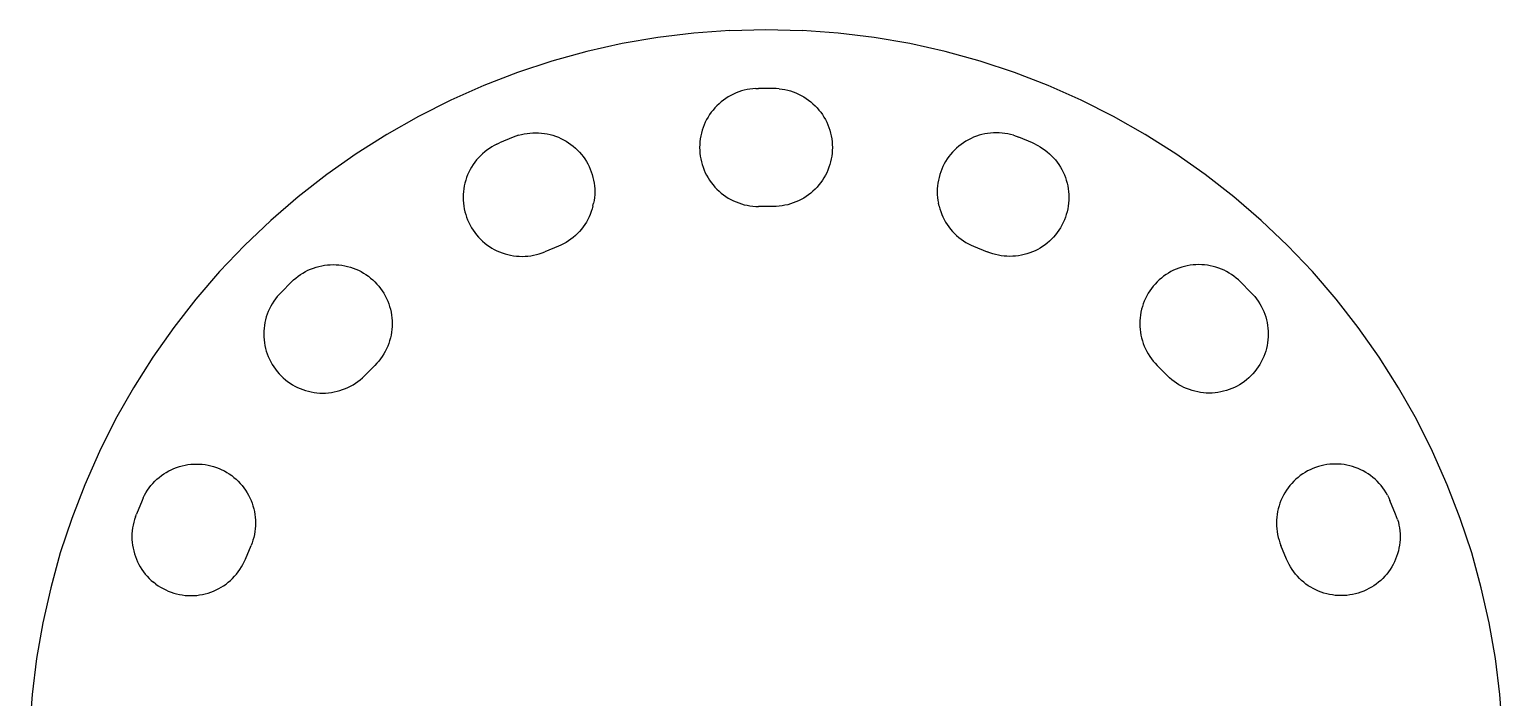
# Model space of a CAD drawing. Header units: millimetres. Extents: x 88 to 292, y 44 to 145.
# Drawn here: x 87.8 to 187.7, y 98.6 to 143.9 of the extents above; entities that cross this region are included whole.
import ezdxf

# ---------------------------------------------------------------- set-up
doc = ezdxf.new("R2010")
doc.units = ezdxf.units.MM
doc.header["$MEASUREMENT"] = 0
doc.layers.get('0').update_dxf_attribs({"linetype": 'CONTINUOUS'})

msp = doc.modelspace()

# ---------------------------------------------------------------- linework, layer by layer
at = {"color": 1}
for p, q in [((135.296, 143.802), (137.749, 143.862)), ((137.749, 143.862), (140.203, 143.802)), ((127.995, 142.902), (125.6, 142.364)), ((130.413, 143.321), (127.995, 142.902)), ((132.848, 143.621), (130.413, 143.321)), ((135.296, 143.802), (132.848, 143.621)), ((142.65, 143.621), (140.203, 143.802)), ((145.086, 143.321), (142.65, 143.621)), ((147.504, 142.902), (145.086, 143.321)), ((149.898, 142.364), (147.504, 142.902)), ((125.6, 142.364), (123.235, 141.709)), ((152.264, 141.709), (149.898, 142.364)), ((120.905, 140.939), (118.615, 140.056)), ((123.235, 141.709), (120.905, 140.939)), ((154.594, 140.939), (152.264, 141.709)), ((156.883, 140.056), (154.594, 140.939)), ((118.615, 140.056), (116.372, 139.062)), ((136.857, 139.843), (136.662, 139.819)), ((137.053, 139.857), (136.857, 139.843)), ((137.053, 139.857), (137.249, 139.862)), ((138.249, 139.862), (137.249, 139.862)), ((138.446, 139.857), (138.249, 139.862)), ((138.641, 139.843), (138.446, 139.857)), ((138.641, 139.843), (138.836, 139.819)), ((159.127, 139.062), (156.883, 140.056)), ((116.372, 139.062), (114.179, 137.958)), ((134.712, 138.954), (134.563, 138.826)), ((134.866, 139.075), (134.712, 138.954)), ((135.027, 139.188), (134.866, 139.075)), ((135.193, 139.293), (135.027, 139.188)), ((135.364, 139.39), (135.193, 139.293)), ((135.539, 139.478), (135.364, 139.39)), ((135.718, 139.558), (135.539, 139.478)), ((135.902, 139.628), (135.718, 139.558)), ((136.088, 139.69), (135.902, 139.628)), ((136.277, 139.742), (136.088, 139.69)), ((136.469, 139.785), (136.277, 139.742)), ((136.662, 139.819), (136.469, 139.785)), ((138.836, 139.819), (139.03, 139.785)), ((139.03, 139.785), (139.221, 139.742)), ((139.221, 139.742), (139.41, 139.69)), ((139.41, 139.69), (139.597, 139.628)), ((139.597, 139.628), (139.78, 139.558)), ((139.78, 139.558), (139.96, 139.478)), ((139.96, 139.478), (140.135, 139.39)), ((140.135, 139.39), (140.306, 139.293)), ((140.306, 139.293), (140.472, 139.188)), ((140.472, 139.188), (140.632, 139.075)), ((140.632, 139.075), (140.787, 138.954)), ((140.787, 138.954), (140.936, 138.826)), ((161.319, 137.958), (159.127, 139.062)), ((114.179, 137.958), (112.044, 136.749)), ((133.818, 137.919), (133.722, 137.748)), ((133.923, 138.085), (133.818, 137.919)), ((134.036, 138.245), (133.923, 138.085)), ((134.157, 138.4), (134.036, 138.245)), ((134.285, 138.548), (134.157, 138.4)), ((134.421, 138.691), (134.285, 138.548)), ((134.563, 138.826), (134.421, 138.691)), ((140.936, 138.826), (141.078, 138.691)), ((141.078, 138.691), (141.213, 138.548)), ((141.213, 138.548), (141.341, 138.4)), ((141.341, 138.4), (141.462, 138.245)), ((141.462, 138.245), (141.575, 138.085)), ((141.575, 138.085), (141.68, 137.919)), ((141.68, 137.919), (141.777, 137.748)), ((163.454, 136.749), (161.319, 137.958)), ((121.552, 136.813), (121.746, 136.837)), ((121.746, 136.837), (121.942, 136.852)), ((121.942, 136.852), (122.139, 136.857)), ((122.139, 136.857), (122.335, 136.852)), ((122.335, 136.852), (122.531, 136.837)), ((122.531, 136.837), (122.725, 136.813)), ((133.421, 137.023), (133.369, 136.834)), ((133.483, 137.21), (133.421, 137.023)), ((133.554, 137.393), (133.483, 137.21)), ((133.633, 137.572), (133.554, 137.393)), ((133.722, 137.748), (133.633, 137.572)), ((141.777, 137.748), (141.865, 137.572)), ((141.865, 137.572), (141.945, 137.393)), ((141.945, 137.393), (142.015, 137.21)), ((142.015, 137.21), (142.077, 137.023)), ((142.077, 137.023), (142.129, 136.834)), ((152.968, 136.837), (152.773, 136.813)), ((153.164, 136.852), (152.968, 136.837)), ((153.36, 136.857), (153.164, 136.852)), ((153.556, 136.852), (153.36, 136.857)), ((153.752, 136.837), (153.556, 136.852)), ((153.947, 136.813), (153.752, 136.837)), ((112.044, 136.749), (109.971, 135.436)), ((119.158, 135.905), (118.992, 135.8)), ((119.329, 136.002), (119.158, 135.905)), ((119.504, 136.09), (119.329, 136.002)), ((119.504, 136.09), (119.684, 136.169)), ((120.608, 136.552), (119.684, 136.169)), ((120.791, 136.623), (120.608, 136.552)), ((120.977, 136.684), (120.791, 136.623)), ((120.977, 136.684), (121.167, 136.737)), ((121.167, 136.737), (121.358, 136.78)), ((121.358, 136.78), (121.552, 136.813)), ((122.725, 136.813), (122.919, 136.78)), ((122.919, 136.78), (123.11, 136.737)), ((123.11, 136.737), (123.3, 136.684)), ((123.3, 136.684), (123.486, 136.623)), ((123.486, 136.623), (123.669, 136.552)), ((123.669, 136.552), (123.849, 136.472)), ((123.849, 136.472), (124.024, 136.384)), ((124.024, 136.384), (124.195, 136.287)), ((124.195, 136.287), (124.361, 136.182)), ((124.361, 136.182), (124.521, 136.069)), ((124.521, 136.069), (124.676, 135.949)), ((124.676, 135.949), (124.825, 135.82)), ((133.254, 136.059), (133.249, 135.862)), ((133.249, 135.862), (133.254, 135.666)), ((133.269, 136.254), (133.254, 136.059)), ((133.293, 136.449), (133.269, 136.254)), ((133.326, 136.643), (133.293, 136.449)), ((133.369, 136.834), (133.326, 136.643)), ((142.129, 136.834), (142.172, 136.643)), ((142.172, 136.643), (142.206, 136.449)), ((142.206, 136.449), (142.23, 136.254)), ((142.23, 136.254), (142.245, 136.059)), ((142.245, 136.059), (142.249, 135.862)), ((142.249, 135.862), (142.245, 135.666)), ((150.822, 135.949), (150.674, 135.82)), ((150.977, 136.069), (150.822, 135.949)), ((151.138, 136.182), (150.977, 136.069)), ((151.304, 136.287), (151.138, 136.182)), ((151.474, 136.384), (151.304, 136.287)), ((151.65, 136.472), (151.474, 136.384)), ((151.829, 136.552), (151.65, 136.472)), ((152.012, 136.623), (151.829, 136.552)), ((152.199, 136.684), (152.012, 136.623)), ((152.388, 136.737), (152.199, 136.684)), ((152.58, 136.78), (152.388, 136.737)), ((152.773, 136.813), (152.58, 136.78)), ((154.14, 136.78), (153.947, 136.813)), ((154.332, 136.737), (154.14, 136.78)), ((154.521, 136.684), (154.332, 136.737)), ((154.521, 136.684), (154.708, 136.623)), ((154.708, 136.623), (154.891, 136.552)), ((155.815, 136.169), (154.891, 136.552)), ((155.994, 136.09), (155.815, 136.169)), ((155.994, 136.09), (156.17, 136.002)), ((156.17, 136.002), (156.34, 135.905)), ((156.34, 135.905), (156.506, 135.8)), ((165.528, 135.436), (163.454, 136.749)), ((109.971, 135.436), (107.964, 134.023)), ((118.002, 134.857), (117.889, 134.696)), ((118.123, 135.011), (118.002, 134.857)), ((118.251, 135.16), (118.123, 135.011)), ((118.386, 135.302), (118.251, 135.16)), ((118.528, 135.438), (118.386, 135.302)), ((118.677, 135.566), (118.528, 135.438)), ((118.832, 135.687), (118.677, 135.566)), ((118.992, 135.8), (118.832, 135.687)), ((124.825, 135.82), (124.967, 135.685)), ((124.967, 135.685), (125.102, 135.543)), ((125.102, 135.543), (125.231, 135.394)), ((125.231, 135.394), (125.351, 135.239)), ((125.351, 135.239), (125.464, 135.079)), ((125.464, 135.079), (125.569, 134.913)), ((125.569, 134.913), (125.666, 134.742)), ((133.254, 135.666), (133.269, 135.47)), ((133.269, 135.47), (133.293, 135.275)), ((133.293, 135.275), (133.326, 135.082)), ((133.326, 135.082), (133.369, 134.89)), ((133.369, 134.89), (133.421, 134.701)), ((142.129, 134.89), (142.077, 134.701)), ((142.172, 135.082), (142.129, 134.89)), ((142.206, 135.275), (142.172, 135.082)), ((142.23, 135.47), (142.206, 135.275)), ((142.245, 135.666), (142.23, 135.47)), ((149.929, 134.913), (149.832, 134.742)), ((150.034, 135.079), (149.929, 134.913)), ((150.147, 135.239), (150.034, 135.079)), ((150.268, 135.394), (150.147, 135.239)), ((150.396, 135.543), (150.268, 135.394)), ((150.532, 135.685), (150.396, 135.543)), ((150.674, 135.82), (150.532, 135.685)), ((156.506, 135.8), (156.667, 135.687)), ((156.667, 135.687), (156.821, 135.566)), ((156.821, 135.566), (156.97, 135.438)), ((156.97, 135.438), (157.112, 135.302)), ((157.112, 135.302), (157.248, 135.16)), ((157.248, 135.16), (157.376, 135.011)), ((157.376, 135.011), (157.497, 134.857)), ((157.497, 134.857), (157.61, 134.696)), ((167.534, 134.023), (165.528, 135.436)), ((107.964, 134.023), (106.03, 132.513)), ((117.519, 134.005), (117.448, 133.821)), ((117.599, 134.184), (117.519, 134.005)), ((117.687, 134.359), (117.599, 134.184)), ((117.784, 134.53), (117.687, 134.359)), ((117.889, 134.696), (117.784, 134.53)), ((125.666, 134.742), (125.754, 134.567)), ((125.754, 134.567), (125.834, 134.387)), ((125.834, 134.387), (125.905, 134.204)), ((125.905, 134.204), (125.966, 134.018)), ((125.966, 134.018), (126.019, 133.828)), ((133.421, 134.701), (133.483, 134.515)), ((133.483, 134.515), (133.554, 134.332)), ((133.554, 134.332), (133.633, 134.152)), ((133.633, 134.152), (133.722, 133.977)), ((133.722, 133.977), (133.818, 133.806)), ((141.777, 133.977), (141.68, 133.806)), ((141.865, 134.152), (141.777, 133.977)), ((141.945, 134.332), (141.865, 134.152)), ((142.015, 134.515), (141.945, 134.332)), ((142.077, 134.701), (142.015, 134.515)), ((149.532, 134.018), (149.48, 133.828)), ((149.594, 134.204), (149.532, 134.018)), ((149.664, 134.387), (149.594, 134.204)), ((149.744, 134.567), (149.664, 134.387)), ((149.832, 134.742), (149.744, 134.567)), ((157.61, 134.696), (157.715, 134.53)), ((157.715, 134.53), (157.812, 134.359)), ((157.812, 134.359), (157.9, 134.184)), ((157.9, 134.184), (157.979, 134.005)), ((157.979, 134.005), (158.05, 133.821)), ((169.469, 132.513), (167.534, 134.023)), ((117.234, 132.866), (117.219, 132.67)), ((117.258, 133.061), (117.234, 132.866)), ((117.291, 133.254), (117.258, 133.061)), ((117.334, 133.446), (117.291, 133.254)), ((117.387, 133.635), (117.334, 133.446)), ((117.448, 133.821), (117.387, 133.635)), ((126.019, 133.828), (126.062, 133.637)), ((126.062, 133.637), (126.095, 133.443)), ((126.095, 133.443), (126.119, 133.249)), ((126.119, 133.249), (126.134, 133.053)), ((126.134, 133.053), (126.139, 132.857)), ((126.139, 132.857), (126.134, 132.66)), ((133.818, 133.806), (133.923, 133.64)), ((133.923, 133.64), (134.036, 133.479)), ((134.036, 133.479), (134.157, 133.325)), ((134.157, 133.325), (134.285, 133.176)), ((134.285, 133.176), (134.421, 133.034)), ((134.421, 133.034), (134.563, 132.898)), ((134.563, 132.898), (134.712, 132.77)), ((140.936, 132.898), (140.787, 132.77)), ((141.078, 133.034), (140.936, 132.898)), ((141.213, 133.176), (141.078, 133.034)), ((141.341, 133.325), (141.213, 133.176)), ((141.462, 133.479), (141.341, 133.325)), ((141.575, 133.64), (141.462, 133.479)), ((141.68, 133.806), (141.575, 133.64)), ((149.365, 133.053), (149.36, 132.857)), ((149.36, 132.857), (149.365, 132.66)), ((149.379, 133.249), (149.365, 133.053)), ((149.403, 133.443), (149.379, 133.249)), ((149.437, 133.637), (149.403, 133.443)), ((149.48, 133.828), (149.437, 133.637)), ((158.05, 133.821), (158.112, 133.635)), ((158.112, 133.635), (158.164, 133.446)), ((158.164, 133.446), (158.207, 133.254)), ((158.207, 133.254), (158.241, 133.061)), ((158.241, 133.061), (158.265, 132.866)), ((158.265, 132.866), (158.279, 132.67)), ((106.03, 132.513), (104.171, 130.91)), ((117.219, 132.67), (117.215, 132.474)), ((117.215, 132.474), (117.219, 132.278)), ((117.219, 132.278), (117.234, 132.082)), ((117.234, 132.082), (117.258, 131.887)), ((117.258, 131.887), (117.291, 131.693)), ((126.019, 131.885), (125.966, 131.695)), ((126.019, 131.885), (126.062, 132.076)), ((126.095, 132.27), (126.062, 132.076)), ((126.119, 132.464), (126.095, 132.27)), ((126.134, 132.66), (126.119, 132.464)), ((134.712, 132.77), (134.866, 132.649)), ((134.866, 132.649), (135.027, 132.536)), ((135.027, 132.536), (135.193, 132.431)), ((135.193, 132.431), (135.364, 132.335)), ((135.364, 132.335), (135.539, 132.246)), ((135.539, 132.246), (135.718, 132.167)), ((135.718, 132.167), (135.902, 132.096)), ((135.902, 132.096), (136.088, 132.035)), ((136.088, 132.035), (136.277, 131.982)), ((136.277, 131.982), (136.469, 131.939)), ((136.469, 131.939), (136.662, 131.906)), ((136.662, 131.906), (136.857, 131.881)), ((136.857, 131.881), (137.053, 131.867)), ((137.053, 131.867), (137.249, 131.862)), ((138.249, 131.862), (137.249, 131.862)), ((138.446, 131.867), (138.249, 131.862)), ((138.641, 131.881), (138.446, 131.867)), ((138.836, 131.906), (138.641, 131.881)), ((139.03, 131.939), (138.836, 131.906)), ((139.221, 131.982), (139.03, 131.939)), ((139.41, 132.035), (139.221, 131.982)), ((139.597, 132.096), (139.41, 132.035)), ((139.78, 132.167), (139.597, 132.096)), ((139.96, 132.246), (139.78, 132.167)), ((140.135, 132.335), (139.96, 132.246)), ((140.306, 132.431), (140.135, 132.335)), ((140.472, 132.536), (140.306, 132.431)), ((140.632, 132.649), (140.472, 132.536)), ((140.787, 132.77), (140.632, 132.649)), ((149.365, 132.66), (149.379, 132.464)), ((149.379, 132.464), (149.403, 132.27)), ((149.403, 132.27), (149.437, 132.076)), ((149.48, 131.885), (149.437, 132.076)), ((149.48, 131.885), (149.532, 131.695)), ((158.241, 131.887), (158.207, 131.693)), ((158.265, 132.082), (158.241, 131.887)), ((158.279, 132.278), (158.265, 132.082)), ((158.279, 132.67), (158.284, 132.474)), ((158.284, 132.474), (158.279, 132.278)), ((171.327, 130.91), (169.469, 132.513)), ((104.171, 130.91), (102.394, 129.218)), ((117.291, 131.693), (117.334, 131.502)), ((117.334, 131.502), (117.387, 131.313)), ((117.387, 131.313), (117.448, 131.126)), ((117.448, 131.126), (117.519, 130.943)), ((117.519, 130.943), (117.599, 130.764)), ((125.666, 130.971), (125.569, 130.8)), ((125.754, 131.146), (125.666, 130.971)), ((125.834, 131.326), (125.754, 131.146)), ((125.905, 131.509), (125.834, 131.326)), ((125.966, 131.695), (125.905, 131.509)), ((149.532, 131.695), (149.594, 131.509)), ((149.594, 131.509), (149.664, 131.326)), ((149.664, 131.326), (149.744, 131.146)), ((149.744, 131.146), (149.832, 130.971)), ((149.832, 130.971), (149.929, 130.8)), ((157.979, 130.943), (157.9, 130.764)), ((158.05, 131.126), (157.979, 130.943)), ((158.112, 131.313), (158.05, 131.126)), ((158.164, 131.502), (158.112, 131.313)), ((158.207, 131.693), (158.164, 131.502)), ((173.105, 129.218), (171.327, 130.91)), ((117.599, 130.764), (117.687, 130.588)), ((117.687, 130.588), (117.784, 130.417)), ((117.784, 130.417), (117.889, 130.252)), ((117.889, 130.252), (118.002, 130.091)), ((118.002, 130.091), (118.123, 129.936)), ((118.123, 129.936), (118.251, 129.788)), ((124.825, 129.893), (124.676, 129.764)), ((124.967, 130.028), (124.825, 129.893)), ((125.102, 130.17), (124.967, 130.028)), ((125.231, 130.319), (125.102, 130.17)), ((125.351, 130.474), (125.231, 130.319)), ((125.464, 130.634), (125.351, 130.474)), ((125.569, 130.8), (125.464, 130.634)), ((149.929, 130.8), (150.034, 130.634)), ((150.034, 130.634), (150.147, 130.474)), ((150.147, 130.474), (150.268, 130.319)), ((150.268, 130.319), (150.396, 130.17)), ((150.396, 130.17), (150.532, 130.028)), ((150.532, 130.028), (150.674, 129.893)), ((150.674, 129.893), (150.822, 129.764)), ((157.376, 129.936), (157.248, 129.788)), ((157.497, 130.091), (157.376, 129.936)), ((157.61, 130.252), (157.497, 130.091)), ((157.715, 130.417), (157.61, 130.252)), ((157.812, 130.588), (157.715, 130.417)), ((157.9, 130.764), (157.812, 130.588)), ((102.394, 129.218), (100.702, 127.44)), ((118.251, 129.788), (118.386, 129.645)), ((118.386, 129.645), (118.528, 129.51)), ((118.528, 129.51), (118.677, 129.382)), ((118.677, 129.382), (118.832, 129.261)), ((118.832, 129.261), (118.992, 129.148)), ((118.992, 129.148), (119.158, 129.043)), ((119.158, 129.043), (119.329, 128.946)), ((119.329, 128.946), (119.504, 128.858)), ((119.504, 128.858), (119.684, 128.778)), ((123.669, 129.161), (122.745, 128.778)), ((123.849, 129.241), (123.669, 129.161)), ((124.024, 129.329), (123.849, 129.241)), ((124.195, 129.426), (124.024, 129.329)), ((124.361, 129.531), (124.195, 129.426)), ((124.521, 129.644), (124.361, 129.531)), ((124.676, 129.764), (124.521, 129.644)), ((150.822, 129.764), (150.977, 129.644)), ((150.977, 129.644), (151.138, 129.531)), ((151.138, 129.531), (151.304, 129.426)), ((151.304, 129.426), (151.474, 129.329)), ((151.474, 129.329), (151.65, 129.241)), ((151.65, 129.241), (151.829, 129.161)), ((151.829, 129.161), (152.753, 128.778)), ((155.994, 128.858), (155.815, 128.778)), ((156.17, 128.946), (155.994, 128.858)), ((156.34, 129.043), (156.17, 128.946)), ((156.506, 129.148), (156.34, 129.043)), ((156.667, 129.261), (156.506, 129.148)), ((156.821, 129.382), (156.667, 129.261)), ((156.97, 129.51), (156.821, 129.382)), ((157.112, 129.645), (156.97, 129.51)), ((157.248, 129.788), (157.112, 129.645)), ((174.797, 127.44), (173.105, 129.218)), ((107.624, 127.837), (107.817, 127.871)), ((107.817, 127.871), (108.012, 127.895)), ((108.012, 127.895), (108.208, 127.909)), ((108.208, 127.909), (108.404, 127.914)), ((108.404, 127.914), (108.601, 127.909)), ((108.601, 127.909), (108.796, 127.895)), ((108.796, 127.895), (108.991, 127.871)), ((108.991, 127.871), (109.185, 127.837)), ((119.684, 128.778), (119.867, 128.708)), ((119.867, 128.708), (120.053, 128.646)), ((120.053, 128.646), (120.243, 128.594)), ((120.243, 128.594), (120.434, 128.551)), ((120.434, 128.551), (120.628, 128.517)), ((120.628, 128.517), (120.823, 128.493)), ((120.823, 128.493), (121.018, 128.479)), ((121.018, 128.479), (121.215, 128.474)), ((121.215, 128.474), (121.411, 128.479)), ((121.411, 128.479), (121.607, 128.493)), ((121.607, 128.493), (121.802, 128.517)), ((121.802, 128.517), (121.995, 128.551)), ((121.995, 128.551), (122.187, 128.594)), ((122.187, 128.594), (122.376, 128.646)), ((122.376, 128.646), (122.562, 128.708)), ((122.562, 128.708), (122.745, 128.778)), ((152.936, 128.708), (152.753, 128.778)), ((153.123, 128.646), (152.936, 128.708)), ((153.312, 128.594), (153.123, 128.646)), ((153.504, 128.551), (153.312, 128.594)), ((153.697, 128.517), (153.504, 128.551)), ((153.892, 128.493), (153.697, 128.517)), ((154.088, 128.479), (153.892, 128.493)), ((154.284, 128.474), (154.088, 128.479)), ((154.48, 128.479), (154.284, 128.474)), ((154.676, 128.493), (154.48, 128.479)), ((154.871, 128.517), (154.676, 128.493)), ((155.064, 128.551), (154.871, 128.517)), ((155.256, 128.594), (155.064, 128.551)), ((155.445, 128.646), (155.256, 128.594)), ((155.632, 128.708), (155.445, 128.646)), ((155.815, 128.778), (155.632, 128.708)), ((166.507, 127.871), (166.314, 127.837)), ((166.702, 127.895), (166.507, 127.871)), ((166.898, 127.909), (166.702, 127.895)), ((167.094, 127.914), (166.898, 127.909)), ((167.29, 127.909), (167.094, 127.914)), ((167.486, 127.895), (167.29, 127.909)), ((167.681, 127.871), (167.486, 127.895)), ((167.875, 127.837), (167.681, 127.871)), ((100.702, 127.44), (99.099, 125.582)), ((105.718, 126.878), (105.576, 126.743)), ((105.718, 126.878), (105.867, 127.006)), ((105.867, 127.006), (106.022, 127.127)), ((106.022, 127.127), (106.182, 127.24)), ((106.182, 127.24), (106.348, 127.345)), ((106.348, 127.345), (106.519, 127.442)), ((106.519, 127.442), (106.694, 127.53)), ((106.694, 127.53), (106.874, 127.61)), ((106.874, 127.61), (107.057, 127.68)), ((107.057, 127.68), (107.243, 127.742)), ((107.243, 127.742), (107.432, 127.794)), ((107.432, 127.794), (107.624, 127.837)), ((109.185, 127.837), (109.376, 127.794)), ((109.376, 127.794), (109.566, 127.742)), ((109.566, 127.742), (109.752, 127.68)), ((109.752, 127.68), (109.935, 127.61)), ((109.935, 127.61), (110.115, 127.53)), ((110.115, 127.53), (110.29, 127.442)), ((110.29, 127.442), (110.461, 127.345)), ((110.461, 127.345), (110.627, 127.24)), ((110.627, 127.24), (110.787, 127.127)), ((110.787, 127.127), (110.942, 127.006)), ((110.942, 127.006), (111.091, 126.878)), ((111.091, 126.878), (111.233, 126.743)), ((164.408, 126.878), (164.266, 126.743)), ((164.557, 127.006), (164.408, 126.878)), ((164.711, 127.127), (164.557, 127.006)), ((164.872, 127.24), (164.711, 127.127)), ((165.038, 127.345), (164.872, 127.24)), ((165.209, 127.442), (165.038, 127.345)), ((165.384, 127.53), (165.209, 127.442)), ((165.563, 127.61), (165.384, 127.53)), ((165.747, 127.68), (165.563, 127.61)), ((165.933, 127.742), (165.747, 127.68)), ((166.122, 127.794), (165.933, 127.742)), ((166.314, 127.837), (166.122, 127.794)), ((168.066, 127.794), (167.875, 127.837)), ((168.255, 127.742), (168.066, 127.794)), ((168.442, 127.68), (168.255, 127.742)), ((168.625, 127.61), (168.442, 127.68)), ((168.804, 127.53), (168.625, 127.61)), ((168.98, 127.442), (168.804, 127.53)), ((169.151, 127.345), (168.98, 127.442)), ((169.316, 127.24), (169.151, 127.345)), ((169.477, 127.127), (169.316, 127.24)), ((169.632, 127.006), (169.477, 127.127)), ((169.78, 126.878), (169.632, 127.006)), ((169.78, 126.878), (169.923, 126.743)), ((176.4, 125.582), (174.797, 127.44)), ((104.733, 125.893), (104.605, 125.745)), ((104.733, 125.893), (104.869, 126.036)), ((105.576, 126.743), (104.869, 126.036)), ((111.233, 126.743), (111.368, 126.601)), ((111.368, 126.601), (111.496, 126.452)), ((111.496, 126.452), (111.617, 126.297)), ((111.617, 126.297), (111.73, 126.137)), ((111.73, 126.137), (111.835, 125.971)), ((111.835, 125.971), (111.932, 125.8)), ((163.663, 125.971), (163.566, 125.8)), ((163.768, 126.137), (163.663, 125.971)), ((163.881, 126.297), (163.768, 126.137)), ((164.002, 126.452), (163.881, 126.297)), ((164.13, 126.601), (164.002, 126.452)), ((164.266, 126.743), (164.13, 126.601)), ((170.63, 126.036), (169.923, 126.743)), ((170.765, 125.893), (170.63, 126.036)), ((170.893, 125.745), (170.765, 125.893)), ((99.099, 125.582), (97.589, 123.647)), ((104.081, 124.917), (104.002, 124.738)), ((104.17, 125.093), (104.081, 124.917)), ((104.266, 125.264), (104.17, 125.093)), ((104.371, 125.429), (104.266, 125.264)), ((104.484, 125.59), (104.371, 125.429)), ((104.605, 125.745), (104.484, 125.59)), ((111.932, 125.8), (112.02, 125.625)), ((112.02, 125.625), (112.1, 125.445)), ((112.1, 125.445), (112.171, 125.262)), ((112.171, 125.262), (112.232, 125.075)), ((112.232, 125.075), (112.284, 124.886)), ((112.284, 124.886), (112.328, 124.695)), ((163.214, 124.886), (163.171, 124.695)), ((163.266, 125.075), (163.214, 124.886)), ((163.328, 125.262), (163.266, 125.075)), ((163.399, 125.445), (163.328, 125.262)), ((163.478, 125.625), (163.399, 125.445)), ((163.566, 125.8), (163.478, 125.625)), ((170.893, 125.745), (171.014, 125.59)), ((171.014, 125.59), (171.127, 125.429)), ((171.127, 125.429), (171.232, 125.264)), ((171.232, 125.264), (171.329, 125.093)), ((171.329, 125.093), (171.417, 124.917)), ((171.417, 124.917), (171.497, 124.738)), ((177.91, 123.647), (176.4, 125.582)), ((103.774, 123.988), (103.74, 123.794)), ((103.817, 124.179), (103.774, 123.988)), ((103.869, 124.368), (103.817, 124.179)), ((103.931, 124.555), (103.869, 124.368)), ((104.002, 124.738), (103.931, 124.555)), ((112.328, 124.695), (112.361, 124.501)), ((112.361, 124.501), (112.385, 124.306)), ((112.385, 124.306), (112.4, 124.111)), ((112.4, 124.111), (112.404, 123.914)), ((112.404, 123.914), (112.4, 123.718)), ((163.099, 124.111), (163.094, 123.914)), ((163.094, 123.914), (163.099, 123.718)), ((163.113, 124.306), (163.099, 124.111)), ((163.137, 124.501), (163.113, 124.306)), ((163.171, 124.695), (163.137, 124.501)), ((171.497, 124.738), (171.567, 124.555)), ((171.567, 124.555), (171.629, 124.368)), ((171.629, 124.368), (171.681, 124.179)), ((171.681, 124.179), (171.724, 123.988)), ((171.724, 123.988), (171.758, 123.794)), ((97.589, 123.647), (96.176, 121.641)), ((103.702, 123.403), (103.697, 123.207)), ((103.697, 123.207), (103.702, 123.011)), ((103.716, 123.599), (103.702, 123.403)), ((103.702, 123.011), (103.716, 122.815)), ((103.74, 123.794), (103.716, 123.599)), ((112.284, 122.942), (112.232, 122.753)), ((112.328, 123.134), (112.284, 122.942)), ((112.361, 123.327), (112.328, 123.134)), ((112.385, 123.522), (112.361, 123.327)), ((112.4, 123.718), (112.385, 123.522)), ((163.099, 123.718), (163.113, 123.522)), ((163.113, 123.522), (163.137, 123.327)), ((163.137, 123.327), (163.171, 123.134)), ((163.171, 123.134), (163.214, 122.942)), ((163.214, 122.942), (163.266, 122.753)), ((171.758, 123.794), (171.782, 123.599)), ((171.782, 123.599), (171.797, 123.403)), ((171.797, 123.011), (171.782, 122.815)), ((171.797, 123.403), (171.801, 123.207)), ((171.801, 123.207), (171.797, 123.011)), ((179.323, 121.641), (177.91, 123.647)), ((103.716, 122.815), (103.74, 122.62)), ((103.74, 122.62), (103.774, 122.427)), ((103.774, 122.427), (103.817, 122.235)), ((103.817, 122.235), (103.869, 122.046)), ((103.869, 122.046), (103.931, 121.86)), ((103.931, 121.86), (104.002, 121.676)), ((111.835, 121.858), (111.73, 121.692)), ((111.932, 122.029), (111.835, 121.858)), ((112.02, 122.204), (111.932, 122.029)), ((112.1, 122.384), (112.02, 122.204)), ((112.171, 122.567), (112.1, 122.384)), ((112.232, 122.753), (112.171, 122.567)), ((163.266, 122.753), (163.328, 122.567)), ((163.328, 122.567), (163.399, 122.384)), ((163.399, 122.384), (163.478, 122.204)), ((163.478, 122.204), (163.566, 122.029)), ((163.566, 122.029), (163.663, 121.858)), ((163.663, 121.858), (163.768, 121.692)), ((171.567, 121.86), (171.497, 121.676)), ((171.629, 122.046), (171.567, 121.86)), ((171.681, 122.235), (171.629, 122.046)), ((171.724, 122.427), (171.681, 122.235)), ((171.758, 122.62), (171.724, 122.427)), ((171.782, 122.815), (171.758, 122.62)), ((96.176, 121.641), (94.863, 119.567)), ((104.002, 121.676), (104.081, 121.497)), ((104.081, 121.497), (104.17, 121.322)), ((104.17, 121.322), (104.266, 121.151)), ((104.266, 121.151), (104.371, 120.985)), ((104.371, 120.985), (104.484, 120.824)), ((111.233, 121.086), (110.526, 120.379)), ((111.368, 121.228), (111.233, 121.086)), ((111.496, 121.377), (111.368, 121.228)), ((111.617, 121.531), (111.496, 121.377)), ((111.73, 121.692), (111.617, 121.531)), ((163.768, 121.692), (163.881, 121.531)), ((163.881, 121.531), (164.002, 121.377)), ((164.002, 121.377), (164.13, 121.228)), ((164.13, 121.228), (164.266, 121.086)), ((164.973, 120.379), (164.266, 121.086)), ((171.127, 120.985), (171.014, 120.824)), ((171.232, 121.151), (171.127, 120.985)), ((171.329, 121.322), (171.232, 121.151)), ((171.417, 121.497), (171.329, 121.322)), ((171.497, 121.676), (171.417, 121.497)), ((180.636, 119.567), (179.323, 121.641)), ((104.484, 120.824), (104.605, 120.67)), ((104.605, 120.67), (104.733, 120.521)), ((104.733, 120.521), (104.869, 120.379)), ((104.869, 120.379), (105.011, 120.243)), ((105.011, 120.243), (105.16, 120.115)), ((105.16, 120.115), (105.314, 119.994)), ((105.314, 119.994), (105.475, 119.881)), ((105.475, 119.881), (105.641, 119.776)), ((109.754, 119.776), (109.919, 119.881)), ((109.919, 119.881), (110.08, 119.994)), ((110.08, 119.994), (110.235, 120.115)), ((110.235, 120.115), (110.383, 120.243)), ((110.383, 120.243), (110.526, 120.379)), ((165.115, 120.243), (164.973, 120.379)), ((165.264, 120.115), (165.115, 120.243)), ((165.418, 119.994), (165.264, 120.115)), ((165.579, 119.881), (165.418, 119.994)), ((165.745, 119.776), (165.579, 119.881)), ((170.024, 119.881), (169.858, 119.776)), ((170.184, 119.994), (170.024, 119.881)), ((170.339, 120.115), (170.184, 119.994)), ((170.488, 120.243), (170.339, 120.115)), ((170.63, 120.379), (170.488, 120.243)), ((170.765, 120.521), (170.63, 120.379)), ((170.893, 120.67), (170.765, 120.521)), ((171.014, 120.824), (170.893, 120.67)), ((94.863, 119.567), (93.653, 117.432)), ((105.641, 119.776), (105.812, 119.679)), ((105.812, 119.679), (105.987, 119.591)), ((105.987, 119.591), (106.166, 119.512)), ((106.166, 119.512), (106.35, 119.441)), ((106.35, 119.441), (106.536, 119.379)), ((106.536, 119.379), (106.725, 119.327)), ((106.725, 119.327), (106.917, 119.284)), ((106.917, 119.284), (107.11, 119.25)), ((107.11, 119.25), (107.305, 119.226)), ((107.305, 119.226), (107.501, 119.212)), ((107.501, 119.212), (107.697, 119.207)), ((107.697, 119.207), (107.893, 119.212)), ((107.893, 119.212), (108.089, 119.226)), ((108.089, 119.226), (108.284, 119.25)), ((108.284, 119.25), (108.478, 119.284)), ((108.478, 119.284), (108.669, 119.327)), ((108.669, 119.327), (108.858, 119.379)), ((108.858, 119.379), (109.045, 119.441)), ((109.045, 119.441), (109.228, 119.512)), ((109.228, 119.512), (109.407, 119.591)), ((109.407, 119.591), (109.583, 119.679)), ((109.583, 119.679), (109.754, 119.776)), ((165.916, 119.68), (165.745, 119.776)), ((166.091, 119.591), (165.916, 119.68)), ((166.271, 119.512), (166.091, 119.591)), ((166.454, 119.441), (166.271, 119.512)), ((166.64, 119.379), (166.454, 119.441)), ((166.829, 119.327), (166.64, 119.379)), ((167.021, 119.284), (166.829, 119.327)), ((167.214, 119.25), (167.021, 119.284)), ((167.409, 119.226), (167.214, 119.25)), ((167.605, 119.212), (167.409, 119.226)), ((167.801, 119.207), (167.605, 119.212)), ((167.998, 119.212), (167.801, 119.207)), ((168.193, 119.226), (167.998, 119.212)), ((168.388, 119.25), (168.193, 119.226)), ((168.582, 119.284), (168.388, 119.25)), ((168.773, 119.327), (168.582, 119.284)), ((168.962, 119.379), (168.773, 119.327)), ((169.149, 119.441), (168.962, 119.379)), ((169.332, 119.512), (169.149, 119.441)), ((169.512, 119.591), (169.332, 119.512)), ((169.687, 119.68), (169.512, 119.591)), ((169.858, 119.776), (169.687, 119.68)), ((181.845, 117.432), (180.636, 119.567)), ((93.653, 117.432), (92.55, 115.24)), ((182.949, 115.24), (181.845, 117.432)), ((92.55, 115.24), (91.555, 112.996)), ((183.943, 112.996), (182.949, 115.24)), ((97.081, 113.828), (97.252, 113.925)), ((97.252, 113.925), (97.427, 114.013)), ((97.427, 114.013), (97.607, 114.092)), ((97.607, 114.092), (97.79, 114.163)), ((97.79, 114.163), (97.977, 114.225)), ((97.977, 114.225), (98.166, 114.277)), ((98.166, 114.277), (98.357, 114.32)), ((98.357, 114.32), (98.551, 114.354)), ((98.551, 114.354), (98.746, 114.378)), ((98.746, 114.378), (98.941, 114.392)), ((98.941, 114.392), (99.138, 114.397)), ((99.138, 114.397), (99.334, 114.392)), ((99.334, 114.392), (99.53, 114.378)), ((99.53, 114.378), (99.725, 114.354)), ((99.725, 114.354), (99.918, 114.32)), ((99.918, 114.32), (100.11, 114.277)), ((100.11, 114.277), (100.299, 114.225)), ((100.299, 114.225), (100.485, 114.163)), ((100.485, 114.163), (100.668, 114.092)), ((100.668, 114.092), (100.848, 114.013)), ((100.848, 114.013), (101.023, 113.925)), ((101.023, 113.925), (101.194, 113.828)), ((174.475, 113.925), (174.304, 113.828)), ((174.651, 114.013), (174.475, 113.925)), ((174.83, 114.092), (174.651, 114.013)), ((175.013, 114.163), (174.83, 114.092)), ((175.2, 114.225), (175.013, 114.163)), ((175.389, 114.277), (175.2, 114.225)), ((175.58, 114.32), (175.389, 114.277)), ((175.774, 114.354), (175.58, 114.32)), ((175.969, 114.378), (175.774, 114.354)), ((176.165, 114.392), (175.969, 114.378)), ((176.361, 114.397), (176.165, 114.392)), ((176.557, 114.392), (176.361, 114.397)), ((176.753, 114.378), (176.557, 114.392)), ((176.948, 114.354), (176.753, 114.378)), ((177.141, 114.32), (176.948, 114.354)), ((177.333, 114.277), (177.141, 114.32)), ((177.522, 114.225), (177.333, 114.277)), ((177.708, 114.163), (177.522, 114.225)), ((177.892, 114.092), (177.708, 114.163)), ((178.071, 114.013), (177.892, 114.092)), ((178.246, 113.925), (178.071, 114.013)), ((178.417, 113.828), (178.246, 113.925)), ((91.555, 112.996), (90.672, 110.707)), ((95.925, 112.78), (96.046, 112.934)), ((96.046, 112.934), (96.174, 113.083)), ((96.174, 113.083), (96.309, 113.225)), ((96.309, 113.225), (96.451, 113.361)), ((96.451, 113.361), (96.6, 113.489)), ((96.6, 113.489), (96.755, 113.61)), ((96.755, 113.61), (96.915, 113.723)), ((96.915, 113.723), (97.081, 113.828)), ((101.194, 113.828), (101.36, 113.723)), ((101.36, 113.723), (101.52, 113.61)), ((101.52, 113.61), (101.675, 113.489)), ((101.675, 113.489), (101.824, 113.361)), ((101.824, 113.361), (101.966, 113.225)), ((101.966, 113.225), (102.101, 113.083)), ((102.101, 113.083), (102.23, 112.934)), ((102.23, 112.934), (102.35, 112.78)), ((173.269, 112.935), (173.148, 112.78)), ((173.397, 113.083), (173.269, 112.935)), ((173.532, 113.225), (173.397, 113.083)), ((173.675, 113.361), (173.532, 113.225)), ((173.823, 113.489), (173.675, 113.361)), ((173.978, 113.61), (173.823, 113.489)), ((174.139, 113.723), (173.978, 113.61)), ((174.304, 113.828), (174.139, 113.723)), ((178.583, 113.723), (178.417, 113.828)), ((178.744, 113.61), (178.583, 113.723)), ((178.898, 113.489), (178.744, 113.61)), ((179.047, 113.361), (178.898, 113.489)), ((179.189, 113.225), (179.047, 113.361)), ((179.325, 113.083), (179.189, 113.225)), ((179.453, 112.935), (179.325, 113.083)), ((179.574, 112.78), (179.453, 112.935)), ((184.826, 110.707), (183.943, 112.996)), ((95.442, 111.928), (95.059, 111.004)), ((95.522, 112.107), (95.442, 111.928)), ((95.522, 112.107), (95.61, 112.282)), ((95.61, 112.282), (95.707, 112.453)), ((95.707, 112.453), (95.812, 112.619)), ((95.812, 112.619), (95.925, 112.78)), ((102.35, 112.78), (102.464, 112.619)), ((102.464, 112.619), (102.569, 112.453)), ((102.569, 112.453), (102.665, 112.282)), ((102.665, 112.282), (102.754, 112.107)), ((102.754, 112.107), (102.833, 111.928)), ((102.833, 111.928), (102.904, 111.744)), ((172.665, 111.928), (172.595, 111.744)), ((172.745, 112.107), (172.665, 111.928)), ((172.833, 112.283), (172.745, 112.107)), ((172.93, 112.453), (172.833, 112.283)), ((173.035, 112.619), (172.93, 112.453)), ((173.148, 112.78), (173.035, 112.619)), ((179.687, 112.619), (179.574, 112.78)), ((179.792, 112.453), (179.687, 112.619)), ((179.889, 112.283), (179.792, 112.453)), ((179.889, 112.283), (179.977, 112.107)), ((179.977, 112.107), (180.056, 111.928)), ((180.439, 111.004), (180.056, 111.928)), ((94.989, 110.821), (95.059, 111.004)), ((102.904, 111.744), (102.965, 111.558)), ((102.965, 111.558), (103.018, 111.369)), ((103.018, 111.369), (103.061, 111.177)), ((103.061, 111.177), (103.094, 110.984)), ((103.094, 110.984), (103.118, 110.789)), ((172.404, 110.984), (172.38, 110.789)), ((172.438, 111.177), (172.404, 110.984)), ((172.481, 111.369), (172.438, 111.177)), ((172.533, 111.558), (172.481, 111.369)), ((172.595, 111.744), (172.533, 111.558)), ((180.51, 110.821), (180.439, 111.004)), ((90.672, 110.707), (89.902, 108.376)), ((94.798, 110.06), (94.774, 109.865)), ((94.832, 110.253), (94.798, 110.06)), ((94.875, 110.445), (94.832, 110.253)), ((94.927, 110.634), (94.875, 110.445)), ((94.989, 110.821), (94.927, 110.634)), ((103.118, 110.005), (103.094, 109.81)), ((103.118, 110.789), (103.133, 110.593)), ((103.133, 110.201), (103.118, 110.005)), ((103.133, 110.593), (103.138, 110.397)), ((103.138, 110.397), (103.133, 110.201)), ((172.366, 110.593), (172.361, 110.397)), ((172.361, 110.397), (172.366, 110.201)), ((172.38, 110.789), (172.366, 110.593)), ((172.366, 110.201), (172.38, 110.005)), ((172.38, 110.005), (172.404, 109.81)), ((180.571, 110.634), (180.51, 110.821)), ((180.571, 110.634), (180.624, 110.445)), ((180.624, 110.445), (180.667, 110.253)), ((180.667, 110.253), (180.7, 110.06)), ((180.7, 110.06), (180.724, 109.865)), ((185.596, 108.376), (184.826, 110.707)), ((94.76, 109.669), (94.755, 109.473)), ((94.755, 109.473), (94.76, 109.277)), ((94.774, 109.865), (94.76, 109.669)), ((94.76, 109.277), (94.774, 109.081)), ((94.774, 109.081), (94.798, 108.886)), ((94.798, 108.886), (94.832, 108.693)), ((102.904, 109.049), (102.833, 108.866)), ((102.965, 109.236), (102.904, 109.049)), ((103.018, 109.425), (102.965, 109.236)), ((103.061, 109.617), (103.018, 109.425)), ((103.094, 109.81), (103.061, 109.617)), ((172.404, 109.81), (172.438, 109.617)), ((172.438, 109.617), (172.481, 109.425)), ((172.481, 109.425), (172.533, 109.236)), ((172.533, 109.236), (172.595, 109.049)), ((172.595, 109.049), (172.665, 108.866)), ((180.7, 108.886), (180.667, 108.693)), ((180.724, 109.081), (180.7, 108.886)), ((180.724, 109.865), (180.739, 109.669)), ((180.739, 109.277), (180.724, 109.081)), ((180.739, 109.669), (180.744, 109.473)), ((180.744, 109.473), (180.739, 109.277)), ((89.902, 108.376), (89.248, 106.011)), ((94.832, 108.693), (94.875, 108.501)), ((94.875, 108.501), (94.927, 108.312)), ((94.927, 108.312), (94.989, 108.125)), ((94.989, 108.125), (95.059, 107.942)), ((95.059, 107.942), (95.139, 107.763)), ((102.371, 107.763), (102.451, 107.942)), ((102.451, 107.942), (102.833, 108.866)), ((173.048, 107.942), (172.665, 108.866)), ((173.128, 107.763), (173.048, 107.942)), ((180.439, 107.942), (180.36, 107.763)), ((180.51, 108.125), (180.439, 107.942)), ((180.571, 108.312), (180.51, 108.125)), ((180.624, 108.501), (180.571, 108.312)), ((180.667, 108.693), (180.624, 108.501)), ((186.251, 106.011), (185.596, 108.376)), ((95.139, 107.763), (95.227, 107.587)), ((95.227, 107.587), (95.324, 107.417)), ((95.324, 107.417), (95.429, 107.251)), ((95.429, 107.251), (95.542, 107.09)), ((95.542, 107.09), (95.663, 106.935)), ((95.663, 106.935), (95.791, 106.787)), ((101.719, 106.787), (101.847, 106.935)), ((101.847, 106.935), (101.968, 107.09)), ((101.968, 107.09), (102.081, 107.251)), ((102.081, 107.251), (102.186, 107.417)), ((102.186, 107.417), (102.283, 107.587)), ((102.283, 107.587), (102.371, 107.763)), ((173.216, 107.587), (173.128, 107.763)), ((173.313, 107.417), (173.216, 107.587)), ((173.418, 107.251), (173.313, 107.417)), ((173.531, 107.09), (173.418, 107.251)), ((173.652, 106.935), (173.531, 107.09)), ((173.78, 106.787), (173.652, 106.935)), ((179.836, 106.935), (179.707, 106.787)), ((179.956, 107.09), (179.836, 106.935)), ((180.069, 107.251), (179.956, 107.09)), ((180.175, 107.417), (180.069, 107.251)), ((180.271, 107.587), (180.175, 107.417)), ((180.36, 107.763), (180.271, 107.587)), ((89.248, 106.011), (88.71, 103.617)), ((95.791, 106.787), (95.927, 106.645)), ((95.927, 106.645), (96.069, 106.509)), ((96.069, 106.509), (96.217, 106.381)), ((96.372, 106.26), (96.217, 106.381)), ((96.372, 106.26), (96.533, 106.147)), ((96.533, 106.147), (96.699, 106.042)), ((96.699, 106.042), (96.869, 105.945)), ((96.869, 105.945), (97.045, 105.857)), ((100.465, 105.857), (100.641, 105.945)), ((100.641, 105.945), (100.811, 106.042)), ((100.811, 106.042), (100.977, 106.147)), ((100.977, 106.147), (101.138, 106.26)), ((101.138, 106.26), (101.293, 106.381)), ((101.293, 106.381), (101.441, 106.509)), ((101.441, 106.509), (101.583, 106.645)), ((101.583, 106.645), (101.719, 106.787)), ((173.915, 106.645), (173.78, 106.787)), ((174.057, 106.509), (173.915, 106.645)), ((174.206, 106.381), (174.057, 106.509)), ((174.361, 106.26), (174.206, 106.381)), ((174.521, 106.147), (174.361, 106.26)), ((174.687, 106.042), (174.521, 106.147)), ((174.858, 105.945), (174.687, 106.042)), ((175.033, 105.857), (174.858, 105.945)), ((178.629, 105.945), (178.454, 105.857)), ((178.8, 106.042), (178.629, 105.945)), ((178.966, 106.147), (178.8, 106.042)), ((179.126, 106.26), (178.966, 106.147)), ((179.281, 106.381), (179.126, 106.26)), ((179.43, 106.509), (179.281, 106.381)), ((179.572, 106.645), (179.43, 106.509)), ((179.707, 106.787), (179.572, 106.645)), ((186.789, 103.617), (186.251, 106.011)), ((97.045, 105.857), (97.224, 105.777)), ((97.224, 105.777), (97.407, 105.707)), ((97.407, 105.707), (97.594, 105.645)), ((97.594, 105.645), (97.783, 105.593)), ((97.783, 105.593), (97.975, 105.55)), ((97.975, 105.55), (98.168, 105.516)), ((98.168, 105.516), (98.363, 105.492)), ((98.363, 105.492), (98.559, 105.478)), ((98.559, 105.478), (98.755, 105.473)), ((98.755, 105.473), (98.951, 105.478)), ((98.951, 105.478), (99.147, 105.492)), ((99.147, 105.492), (99.342, 105.516)), ((99.342, 105.516), (99.535, 105.55)), ((99.535, 105.55), (99.727, 105.593)), ((99.727, 105.593), (99.916, 105.645)), ((99.916, 105.645), (100.103, 105.707)), ((100.103, 105.707), (100.286, 105.777)), ((100.286, 105.777), (100.465, 105.857)), ((175.213, 105.777), (175.033, 105.857)), ((175.396, 105.707), (175.213, 105.777)), ((175.582, 105.645), (175.396, 105.707)), ((175.772, 105.593), (175.582, 105.645)), ((175.963, 105.55), (175.772, 105.593)), ((176.157, 105.516), (175.963, 105.55)), ((176.351, 105.492), (176.157, 105.516)), ((176.547, 105.478), (176.351, 105.492)), ((176.744, 105.473), (176.547, 105.478)), ((176.94, 105.478), (176.744, 105.473)), ((177.136, 105.492), (176.94, 105.478)), ((177.33, 105.516), (177.136, 105.492)), ((177.524, 105.55), (177.33, 105.516)), ((177.715, 105.593), (177.524, 105.55)), ((177.905, 105.645), (177.715, 105.593)), ((178.091, 105.707), (177.905, 105.645)), ((178.274, 105.777), (178.091, 105.707)), ((178.454, 105.857), (178.274, 105.777)), ((88.71, 103.617), (88.29, 101.199)), ((187.208, 101.199), (186.789, 103.617)), ((88.29, 101.199), (87.99, 98.763)), ((187.508, 98.763), (187.208, 101.199)), ((87.99, 98.763), (87.809, 96.316)), ((187.689, 96.316), (187.508, 98.763))]:
    msp.add_line(p, q, dxfattribs=at)

doc.saveas('drawing.dxf')
